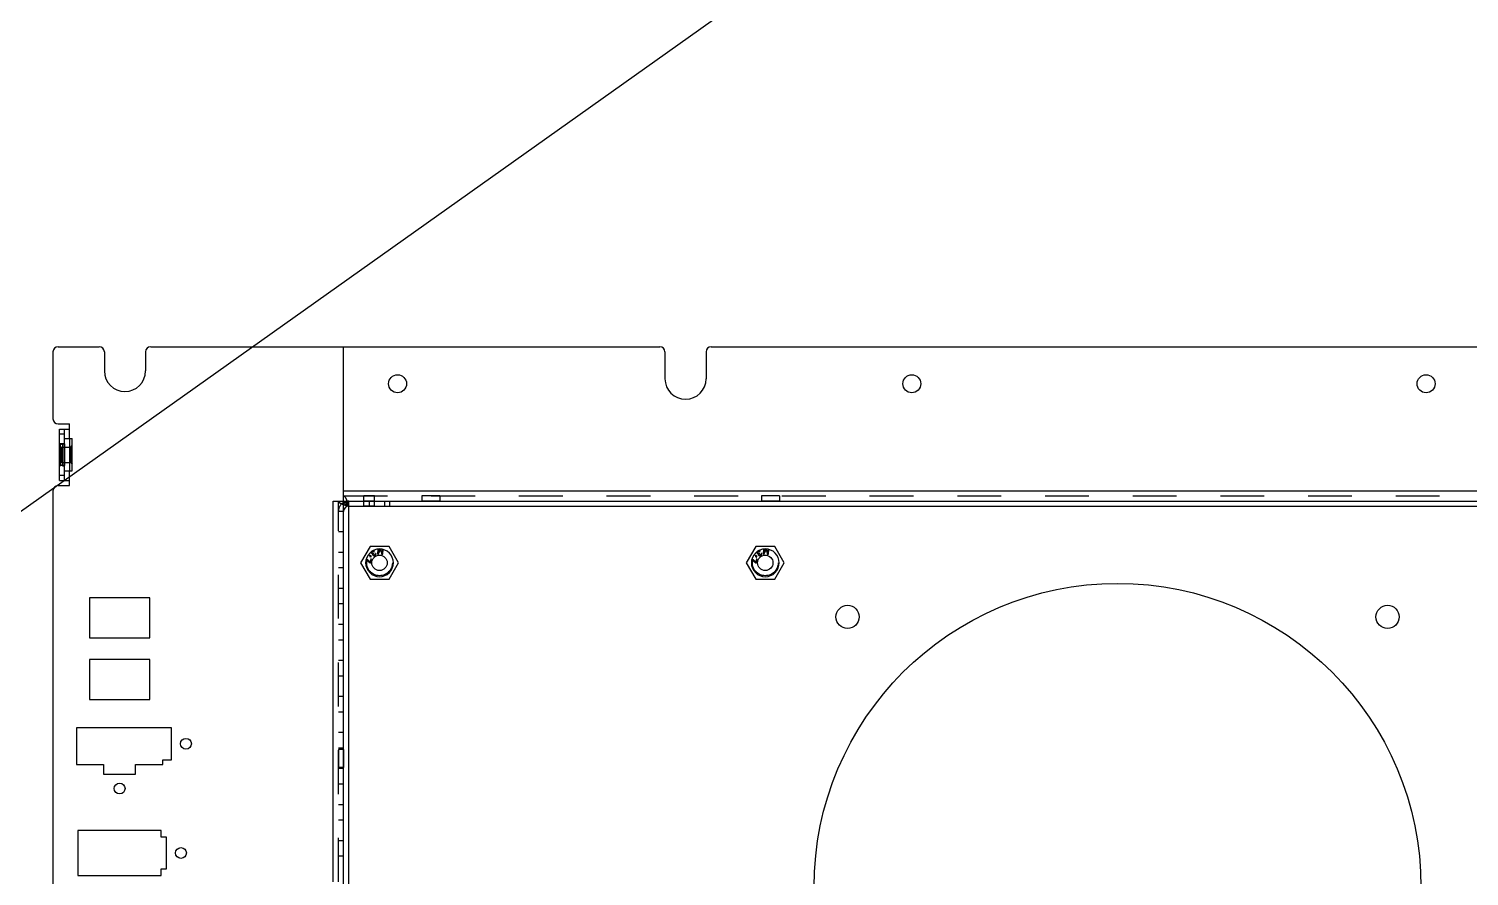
# Model space of a CAD drawing. Header units: millimetres. Extents: x 0 to 8948, y -1340 to 1100.
# Drawn here: x 2680.2 to 2960.3, y 607.1 to 771.7 of the extents above; entities that cross this region are included whole.
import ezdxf

# ---------------------------------------------------------------- set-up
doc = ezdxf.new("R2010")
doc.units = ezdxf.units.MM
doc.header["$LTSCALE"] = 85.25
doc.linetypes.add('HIDDEN', pattern=[0.2, 0.1, -0.1])
doc.layers.get('0').update_dxf_attribs({"linetype": 'CONTINUOUS'})
doc.layers.add('02___PRT_ALL_AXES', color=7, linetype='CONTINUOUS')
doc.layers.add('DEFAULT_2', color=8, linetype='HIDDEN')

msp = doc.modelspace()

# ---------------------------------------------------------------- linework, layer by layer
msp.add_line((1723.341, 0), (3273.341, 1100))
at = {"color": 7, "linetype": 'Continuous'}
for p, q in [((2684.913, 708.948), (2684.913, 695.948)), ((2685.913, 709.948), (2693.913, 709.948)), ((2694.913, 708.948), (2694.913, 705.236)), ((2702.913, 708.948), (2702.913, 705.236)), ((2703.913, 709.948), (2802.913, 709.948)), ((2741.413, 455.448), (2741.413, 709.948)), ((2803.913, 708.948), (2803.913, 703.736)), ((2811.913, 708.948), (2811.913, 703.736)), ((2812.913, 709.948), (2966.913, 709.948)), ((2685.913, 694.948), (2688.163, 694.948)), ((2688.163, 692.098), (2688.163, 694.948)), ((2686.163, 693.948), (2688.163, 693.948)), ((2687.163, 692.948), (2686.163, 692.948)), ((2687.163, 683.948), (2687.163, 693.948)), ((2687.163, 692.098), (2688.663, 692.098)), ((2688.663, 685.798), (2688.663, 692.098)), ((2687.163, 684.948), (2686.163, 684.948)), ((2686.163, 683.948), (2688.163, 683.948)), ((2687.163, 685.798), (2688.663, 685.798)), ((2688.163, 682.948), (2688.163, 685.798)), ((2684.913, 681.948), (2684.913, 591.448)), ((2685.913, 682.948), (2688.163, 682.948)), ((2741.413, 681.948), (3057.413, 681.948)), ((2739.413, 605.948), (2739.413, 679.948)), ((2739.413, 679.948), (3057.413, 679.948)), ((2742.413, 470.948), (2742.413, 679.948)), ((2742.413, 678.948), (3056.413, 678.948)), ((2749.413, 678.948), (2749.413, 679.948)), ((2750.413, 678.948), (2750.413, 679.948)), ((2746.613, 669.416), (2746.584, 669.412)), ((2746.584, 669.412), (2746.611, 669.265)), ((2746.646, 669.241), (2746.613, 669.416)), ((2746.809, 670.01), (2746.806, 669.933)), ((2746.806, 669.933), (2746.821, 669.868)), ((2746.84, 670.078), (2746.809, 670.01)), ((2746.821, 669.868), (2746.865, 669.795)), ((2746.89, 670.158), (2746.84, 670.078)), ((2746.865, 669.795), (2746.927, 669.733)), ((2746.946, 670.215), (2746.89, 670.158)), ((2746.906, 669.969), (2746.92, 670.027)), ((2746.91, 669.922), (2746.906, 669.969)), ((2746.954, 669.849), (2746.91, 669.922)), ((2746.92, 670.027), (2746.945, 670.067)), ((2746.927, 669.733), (2746.995, 669.7)), ((2746.945, 670.067), (2747.023, 670.138)), ((2747.034, 669.797), (2746.954, 669.849)), ((2746.995, 669.7), (2747.106, 669.717)), ((2747.023, 670.138), (2747.13, 670.203)), ((2747.109, 669.793), (2747.034, 669.797)), ((2747.068, 669.619), (2747.065, 669.543)), ((2747.065, 669.543), (2747.091, 669.459)), ((2747.106, 669.717), (2747.068, 669.619)), ((2747.091, 669.459), (2747.113, 669.423)), ((2747.176, 670.329), (2747.099, 670.306)), ((2747.227, 669.839), (2747.109, 669.793)), ((2747.113, 669.423), (2747.175, 669.361)), ((2747.13, 670.203), (2747.23, 670.238)), ((2747.172, 669.607), (2747.186, 669.665)), ((2747.18, 669.513), (2747.172, 669.607)), ((2747.269, 670.336), (2747.176, 670.329)), ((2747.202, 669.477), (2747.18, 669.513)), ((2747.186, 669.665), (2747.271, 669.766)), ((2747.271, 669.443), (2747.202, 669.477)), ((2747.299, 669.882), (2747.227, 669.839)), ((2747.23, 670.238), (2747.277, 670.242)), ((2747.344, 670.332), (2747.269, 670.336)), ((2747.271, 669.766), (2747.343, 669.809)), ((2747.346, 669.439), (2747.271, 669.443)), ((2747.277, 670.242), (2747.335, 670.227)), ((2747.343, 669.809), (2747.299, 669.882)), ((2747.335, 670.227), (2747.375, 670.201)), ((2747.413, 670.298), (2747.344, 670.332)), ((2747.447, 669.475), (2747.346, 669.439)), ((2747.375, 670.201), (2747.464, 670.255)), ((2747.383, 669.337), (2747.519, 669.394)), ((2747.464, 670.255), (2747.413, 670.298)), ((2747.518, 669.517), (2747.447, 669.475)), ((2747.596, 669.589), (2747.518, 669.517)), ((2747.519, 669.394), (2747.555, 669.416)), ((2747.555, 669.416), (2747.669, 669.509)), ((2747.628, 669.658), (2747.596, 669.589)), ((2747.631, 669.734), (2747.628, 669.658)), ((2747.72, 669.788), (2747.631, 669.734)), ((2747.669, 669.509), (2747.718, 669.588)), ((2747.718, 669.588), (2747.746, 669.704)), ((2747.746, 669.704), (2747.72, 669.788)), ((2748.104, 670.63), (2748.036, 669.679)), ((2748.036, 669.679), (2748.223, 669.666)), ((2748.522, 670.646), (2748.176, 669.883)), ((2748.23, 670.642), (2748.176, 669.883)), ((2748.223, 669.666), (2748.598, 670.535)), ((2748.598, 670.535), (2748.846, 669.621)), ((2748.924, 669.829), (2748.689, 670.634)), ((2748.846, 669.621), (2749.033, 669.608)), ((2748.978, 670.588), (2748.924, 669.829)), ((2749.033, 669.608), (2749.101, 670.559)), ((2821.613, 669.416), (2821.584, 669.412)), ((2821.584, 669.412), (2821.611, 669.265)), ((2821.646, 669.241), (2821.613, 669.416)), ((2821.809, 670.01), (2821.806, 669.933)), ((2821.806, 669.933), (2821.821, 669.868)), ((2821.84, 670.078), (2821.809, 670.01)), ((2821.821, 669.868), (2821.865, 669.795)), ((2821.89, 670.158), (2821.84, 670.078)), ((2821.865, 669.795), (2821.927, 669.733)), ((2821.946, 670.215), (2821.89, 670.158)), ((2821.906, 669.969), (2821.92, 670.027)), ((2821.91, 669.922), (2821.906, 669.969)), ((2821.954, 669.849), (2821.91, 669.922)), ((2821.92, 670.027), (2821.945, 670.067)), ((2821.927, 669.733), (2821.995, 669.7)), ((2821.945, 670.067), (2822.023, 670.138)), ((2822.034, 669.797), (2821.954, 669.849)), ((2821.995, 669.7), (2822.106, 669.717)), ((2822.023, 670.138), (2822.13, 670.203)), ((2822.109, 669.793), (2822.034, 669.797)), ((2822.068, 669.619), (2822.065, 669.543)), ((2822.065, 669.543), (2822.091, 669.459)), ((2822.106, 669.717), (2822.068, 669.619)), ((2822.091, 669.459), (2822.113, 669.423)), ((2822.176, 670.329), (2822.099, 670.306)), ((2822.227, 669.839), (2822.109, 669.793)), ((2822.113, 669.423), (2822.175, 669.361)), ((2822.13, 670.203), (2822.23, 670.238)), ((2822.172, 669.607), (2822.186, 669.665)), ((2822.18, 669.513), (2822.172, 669.607)), ((2822.269, 670.336), (2822.176, 670.329)), ((2822.202, 669.477), (2822.18, 669.513)), ((2822.186, 669.665), (2822.271, 669.766)), ((2822.271, 669.443), (2822.202, 669.477)), ((2822.299, 669.882), (2822.227, 669.839)), ((2822.23, 670.238), (2822.277, 670.242)), ((2822.344, 670.332), (2822.269, 670.336)), ((2822.271, 669.766), (2822.343, 669.809)), ((2822.346, 669.439), (2822.271, 669.443)), ((2822.277, 670.242), (2822.335, 670.227)), ((2822.343, 669.809), (2822.299, 669.882)), ((2822.335, 670.227), (2822.375, 670.201)), ((2822.413, 670.298), (2822.344, 670.332)), ((2822.447, 669.475), (2822.346, 669.439)), ((2822.375, 670.201), (2822.464, 670.255)), ((2822.383, 669.337), (2822.519, 669.394)), ((2822.464, 670.255), (2822.413, 670.298)), ((2822.518, 669.517), (2822.447, 669.475)), ((2822.596, 669.589), (2822.518, 669.517)), ((2822.519, 669.394), (2822.555, 669.416)), ((2822.555, 669.416), (2822.669, 669.509)), ((2822.628, 669.658), (2822.596, 669.589)), ((2822.631, 669.734), (2822.628, 669.658)), ((2822.72, 669.788), (2822.631, 669.734)), ((2822.669, 669.509), (2822.718, 669.588)), ((2822.718, 669.588), (2822.746, 669.704)), ((2822.746, 669.704), (2822.72, 669.788)), ((2823.104, 670.63), (2823.036, 669.679)), ((2823.036, 669.679), (2823.223, 669.666)), ((2823.522, 670.646), (2823.176, 669.883)), ((2823.23, 670.642), (2823.176, 669.883)), ((2823.223, 669.666), (2823.598, 670.535)), ((2823.598, 670.535), (2823.846, 669.621)), ((2823.924, 669.829), (2823.689, 670.634)), ((2823.846, 669.621), (2824.033, 669.608)), ((2823.978, 670.588), (2823.924, 669.829)), ((2824.033, 669.608), (2824.101, 670.559)), ((2745.788, 668.579), (2746.569, 667.977)), ((2746.596, 668.099), (2745.819, 668.698)), ((2746.587, 669.231), (2746.44, 669.207)), ((2746.44, 669.207), (2746.446, 669.178)), ((2746.446, 669.178), (2746.622, 669.207)), ((2746.489, 669.351), (2746.465, 669.317)), ((2746.465, 669.317), (2746.587, 669.231)), ((2746.611, 669.265), (2746.489, 669.351)), ((2746.569, 667.977), (2746.672, 667.954)), ((2746.733, 668.709), (2746.596, 668.099)), ((2746.622, 669.207), (2746.655, 669.031)), ((2746.822, 669.27), (2746.646, 669.241)), ((2746.655, 669.031), (2746.684, 669.036)), ((2746.684, 669.036), (2746.657, 669.182)), ((2746.657, 669.182), (2746.779, 669.097)), ((2746.672, 667.954), (2746.836, 668.686)), ((2746.681, 669.216), (2746.827, 669.241)), ((2746.803, 669.131), (2746.681, 669.216)), ((2746.836, 668.686), (2746.733, 668.709)), ((2746.779, 669.097), (2746.803, 669.131)), ((2746.827, 669.241), (2746.822, 669.27)), ((2747.175, 669.361), (2747.29, 669.331)), ((2747.29, 669.331), (2747.383, 669.337)), ((2820.788, 668.579), (2821.569, 667.977)), ((2821.596, 668.099), (2820.819, 668.698)), ((2821.587, 669.231), (2821.44, 669.207)), ((2821.44, 669.207), (2821.446, 669.178)), ((2821.446, 669.178), (2821.622, 669.207)), ((2821.489, 669.351), (2821.465, 669.317)), ((2821.465, 669.317), (2821.587, 669.231)), ((2821.611, 669.265), (2821.489, 669.351)), ((2821.569, 667.977), (2821.672, 667.954)), ((2821.733, 668.709), (2821.596, 668.099)), ((2821.622, 669.207), (2821.655, 669.031)), ((2821.822, 669.27), (2821.646, 669.241)), ((2821.655, 669.031), (2821.684, 669.036)), ((2821.684, 669.036), (2821.657, 669.182)), ((2821.657, 669.182), (2821.779, 669.097)), ((2821.672, 667.954), (2821.836, 668.686)), ((2821.681, 669.216), (2821.827, 669.241)), ((2821.803, 669.131), (2821.681, 669.216)), ((2821.836, 668.686), (2821.733, 668.709)), ((2821.779, 669.097), (2821.803, 669.131)), ((2821.827, 669.241), (2821.822, 669.27)), ((2822.175, 669.361), (2822.29, 669.331)), ((2822.29, 669.331), (2822.383, 669.337)), ((2692.023, 661.168), (2692.023, 653.368)), ((2703.723, 661.168), (2692.023, 661.168)), ((2703.723, 653.368), (2703.723, 661.168)), ((2692.023, 653.368), (2703.723, 653.368)), ((2692.023, 649.168), (2692.023, 641.368)), ((2703.723, 649.168), (2692.023, 649.168)), ((2703.723, 641.368), (2703.723, 649.168)), ((2692.023, 641.368), (2703.723, 641.368)), ((2689.473, 635.888), (2689.473, 628.788)), ((2707.973, 635.888), (2689.473, 635.888)), ((2707.973, 629.688), (2707.973, 635.888)), ((2689.473, 628.788), (2694.773, 628.788)), ((2694.773, 628.788), (2694.773, 626.888)), ((2700.973, 626.888), (2700.973, 628.788)), ((2700.973, 628.788), (2706.273, 628.788)), ((2706.273, 628.788), (2706.273, 629.688)), ((2706.273, 629.688), (2707.973, 629.688)), ((2694.773, 626.888), (2700.973, 626.888)), ((2689.753, 615.958), (2689.753, 607.158)), ((2705.953, 615.958), (2689.753, 615.958)), ((2705.953, 614.658), (2705.953, 615.958)), ((2707.003, 614.658), (2705.953, 614.658)), ((2707.003, 608.458), (2707.003, 614.658)), ((2705.953, 607.158), (2705.953, 608.458)), ((2705.953, 608.458), (2707.003, 608.458)), ((2689.753, 607.158), (2705.953, 607.158))]:
    msp.add_line(p, q, dxfattribs=at)
at = {"color": 3, "linetype": 'Continuous'}
msp.add_line((2686.163, 683.948), (2686.163, 693.948), dxfattribs=at)
at = {"color": 7, "linetype": 'Continuous'}
for centre, radius, start, end in [((2685.913, 708.948), 1, 90, 180), ((2693.913, 708.948), 1, 0, 90), ((2703.913, 708.948), 1, 90, 180), ((2802.913, 708.948), 1, 0, 90), ((2812.913, 708.948), 1, 90, 180), ((2698.913, 705.236), 4, 180, 0), ((2807.913, 703.736), 4, 180, 0), ((2685.913, 695.948), 1, 180, 270), ((2685.913, 681.948), 1, 90, 180), ((2742.413, 677.948), 1, 90, 180), ((2748.413, 667.948), 2.7, 0, 180), ((2823.413, 667.948), 2.7, 0, 180)]:
    msp.add_arc(centre, radius, start, end, dxfattribs=at)
at = {"color": 3, "linetype": 'Continuous'}
msp.add_arc((2742.413, 677.948), 2, 90, 120.13533, dxfattribs=at)
at = {"color": 7, "linetype": 'Continuous'}
for points, knots in [([(2741.413, 679.948), (2741.413, 679.928), (2741.419, 679.845), (2741.451, 679.765), (2741.482, 679.71)], [0, 0, 0, 0, 0.2390557, 1, 1, 1, 1]), ([(2741.413, 679.948), (2741.44, 679.948), (2741.555, 679.936), (2741.661, 679.878), (2741.732, 679.825)], [0, 0, 0, 0, 0.2318764, 1, 1, 1, 1])]:
    msp.add_open_spline(points, degree=3, knots=knots, dxfattribs=at)
at = {"layer": '02___PRT_ALL_AXES', "color": 8, "linetype": 'HIDDEN'}
for p, q in [((2686.163, 691.048), (2686.163, 686.848)), ((2687.163, 691.048), (2686.163, 691.048)), ((2687.163, 691.048), (2687.163, 686.848)), ((2687.163, 686.848), (2686.163, 686.848)), ((2745.363, 678.948), (2745.363, 680.948)), ((2747.463, 680.948), (2745.363, 680.948)), ((2747.463, 678.948), (2747.463, 680.948)), ((2756.663, 680.948), (2756.663, 679.948)), ((2760.163, 680.948), (2756.663, 680.948)), ((2760.163, 680.948), (2760.163, 679.948)), ((2822.663, 680.948), (2822.663, 679.948)), ((2826.163, 680.948), (2822.663, 680.948)), ((2826.163, 680.948), (2826.163, 679.948)), ((2747.463, 679.948), (2745.363, 679.948)), ((2747.463, 678.948), (2745.363, 678.948)), ((2746.413, 679.948), (2746.413, 678.948)), ((2760.163, 679.948), (2756.663, 679.948)), ((2826.163, 679.948), (2822.663, 679.948)), ((2740.413, 631.698), (2740.413, 628.198)), ((2741.413, 631.698), (2740.413, 631.698)), ((2741.413, 631.698), (2741.413, 628.198)), ((2741.413, 628.198), (2740.413, 628.198))]:
    msp.add_line(p, q, dxfattribs=at)
at = {"layer": '02___PRT_ALL_AXES', "color": 7, "linetype": 'Continuous'}
for centre, radius in [((2751.913, 702.748), 1.75), ((2851.913, 702.748), 1.75), ((2951.913, 702.748), 1.75), ((2748.413, 667.948), 1.5), ((2823.413, 667.948), 1.5), ((2891.913, 604.948), 59), ((2839.413, 657.448), 2.25), ((2944.413, 657.448), 2.25), ((2710.773, 632.788), 1.05), ((2697.873, 624.088), 1.05), ((2709.803, 611.558), 1.05)]:
    msp.add_circle(centre, radius, dxfattribs=at)
for centre in [(2748.413, 667.948), (2823.413, 667.948)]:
    msp.add_arc(centre, 2.7, 180, 0, dxfattribs=at)
at = {"layer": 'DEFAULT_2', "color": 8, "linetype": 'HIDDEN'}
for p, q in [((2688.163, 692.098), (2688.163, 685.798)), ((2686.193, 691.073), (2686.193, 686.823)), ((2686.193, 691.073), (2686.293, 691.073)), ((2686.493, 690.448), (2686.193, 690.748)), ((2686.293, 691.073), (2686.293, 686.823)), ((2686.783, 690.848), (2686.293, 691.073)), ((2686.493, 690.448), (2686.493, 687.448)), ((2686.493, 690.448), (2688.363, 690.448)), ((2686.783, 691.073), (2686.783, 686.823)), ((2686.783, 691.073), (2687.163, 691.073)), ((2688.363, 690.448), (2688.663, 690.748)), ((2688.363, 690.448), (2688.363, 687.448)), ((2688.643, 689.532), (2688.643, 691.423)), ((2688.643, 691.423), (2688.663, 691.423)), ((2688.643, 691.41), (2688.663, 691.41)), ((2688.663, 691.387), (2688.643, 691.387)), ((2688.643, 691.38), (2688.663, 691.38)), ((2688.663, 691.342), (2688.643, 691.342)), ((2688.643, 691.341), (2688.663, 691.341)), ((2688.663, 691.34), (2688.643, 691.34)), ((2688.643, 691.339), (2688.663, 691.339)), ((2688.643, 691.328), (2688.663, 691.328)), ((2688.663, 691.318), (2688.643, 691.318)), ((2688.643, 691.095), (2688.663, 691.095)), ((2688.643, 691.062), (2688.663, 691.062)), ((2688.643, 690.981), (2688.663, 690.981)), ((2688.643, 690.948), (2688.663, 690.948)), ((2688.643, 690.939), (2688.663, 690.939)), ((2688.643, 690.927), (2688.663, 690.927)), ((2688.663, 690.907), (2688.643, 690.907)), ((2688.643, 690.906), (2688.663, 690.906)), ((2688.643, 690.904), (2688.663, 690.904)), ((2688.643, 690.877), (2688.663, 690.877)), ((2688.643, 690.876), (2688.663, 690.876)), ((2688.643, 690.87), (2688.663, 690.87)), ((2688.643, 690.86), (2688.663, 690.86)), ((2688.663, 690.848), (2688.643, 690.848)), ((2688.643, 690.847), (2688.663, 690.847)), ((2688.643, 690.802), (2688.663, 690.802)), ((2688.643, 690.79), (2688.663, 690.79)), ((2688.643, 690.76), (2688.663, 690.76)), ((2688.643, 690.757), (2688.663, 690.757)), ((2688.663, 690.754), (2688.643, 690.754)), ((2688.643, 690.747), (2688.663, 690.747)), ((2688.643, 690.68), (2688.663, 690.68)), ((2688.663, 690.662), (2688.643, 690.662)), ((2688.643, 690.66), (2688.663, 690.66)), ((2688.643, 690.658), (2688.663, 690.658)), ((2688.663, 690.657), (2688.643, 690.657)), ((2688.663, 690.643), (2688.643, 690.643)), ((2688.643, 690.64), (2688.663, 690.64)), ((2688.643, 690.637), (2688.663, 690.637)), ((2688.643, 690.624), (2688.663, 690.624)), ((2688.643, 690.623), (2688.663, 690.623)), ((2688.643, 690.615), (2688.663, 690.615)), ((2688.643, 690.614), (2688.663, 690.614)), ((2688.643, 690.553), (2688.663, 690.553)), ((2688.643, 690.553), (2688.663, 690.553)), ((2688.663, 690.541), (2688.643, 690.541)), ((2688.643, 690.516), (2688.663, 690.516)), ((2688.643, 690.51), (2688.663, 690.51)), ((2688.643, 690.494), (2688.663, 690.494)), ((2688.643, 690.492), (2688.663, 690.492)), ((2688.663, 690.479), (2688.643, 690.479)), ((2688.643, 690.474), (2688.663, 690.474)), ((2688.643, 690.465), (2688.663, 690.465)), ((2688.643, 690.464), (2688.663, 690.464)), ((2688.643, 690.461), (2688.663, 690.461)), ((2688.643, 690.449), (2688.663, 690.449)), ((2688.663, 690.435), (2688.643, 690.435)), ((2688.643, 690.434), (2688.663, 690.434)), ((2688.643, 690.434), (2688.663, 690.434)), ((2688.663, 690.4), (2688.643, 690.4)), ((2688.643, 690.392), (2688.663, 690.392)), ((2688.643, 690.333), (2688.663, 690.333)), ((2688.663, 690.326), (2688.643, 690.326)), ((2688.643, 690.302), (2688.663, 690.302)), ((2688.643, 690.291), (2688.663, 690.291)), ((2688.663, 690.279), (2688.643, 690.279)), ((2688.643, 690.268), (2688.663, 690.268)), ((2688.643, 690.268), (2688.663, 690.268)), ((2688.643, 690.257), (2688.663, 690.257)), ((2688.643, 690.255), (2688.663, 690.255)), ((2688.643, 690.216), (2688.663, 690.216)), ((2688.643, 690.187), (2688.663, 690.187)), ((2688.643, 690.18), (2688.663, 690.18)), ((2688.643, 690.179), (2688.663, 690.179)), ((2688.663, 690.104), (2688.643, 690.104)), ((2688.643, 690.086), (2688.663, 690.086)), ((2688.643, 690.057), (2688.663, 690.057)), ((2688.643, 690.044), (2688.663, 690.044)), ((2688.663, 690.034), (2688.643, 690.034)), ((2688.643, 690.016), (2688.663, 690.016)), ((2688.663, 689.986), (2688.643, 689.986)), ((2688.643, 689.978), (2688.663, 689.978)), ((2688.663, 689.849), (2688.643, 689.849)), ((2688.643, 689.815), (2688.663, 689.815)), ((2688.643, 689.786), (2688.663, 689.786)), ((2688.643, 689.779), (2688.663, 689.779)), ((2688.643, 689.75), (2688.663, 689.75)), ((2688.643, 689.738), (2688.663, 689.738)), ((2688.643, 689.71), (2688.663, 689.71)), ((2688.643, 689.703), (2688.663, 689.703)), ((2688.643, 689.544), (2688.663, 689.544)), ((2688.643, 689.532), (2688.663, 689.532)), ((2688.643, 689.011), (2688.643, 689.392)), ((2688.663, 689.392), (2688.643, 689.392)), ((2688.643, 689.391), (2688.663, 689.391)), ((2688.643, 689.351), (2688.663, 689.351)), ((2688.663, 689.341), (2688.643, 689.341)), ((2688.643, 689.341), (2688.663, 689.341)), ((2688.643, 689.34), (2688.663, 689.34)), ((2688.643, 689.318), (2688.663, 689.318)), ((2688.663, 689.311), (2688.643, 689.311)), ((2688.643, 689.311), (2688.663, 689.311)), ((2688.643, 689.306), (2688.663, 689.306)), ((2688.643, 689.303), (2688.663, 689.303)), ((2688.643, 689.225), (2688.663, 689.225)), ((2688.643, 689.209), (2688.663, 689.209)), ((2688.643, 689.209), (2688.663, 689.209)), ((2688.643, 689.2), (2688.663, 689.2)), ((2688.643, 689.175), (2688.663, 689.175)), ((2688.643, 689.164), (2688.663, 689.164)), ((2688.643, 689.118), (2688.663, 689.118)), ((2688.643, 689.091), (2688.663, 689.091)), ((2688.643, 689.085), (2688.663, 689.085)), ((2688.643, 689.059), (2688.663, 689.059)), ((2688.643, 689.058), (2688.663, 689.058)), ((2688.643, 689.052), (2688.663, 689.052)), ((2688.643, 689.051), (2688.663, 689.051)), ((2688.663, 689.044), (2688.643, 689.044)), ((2688.643, 689.04), (2688.663, 689.04)), ((2688.643, 689.012), (2688.663, 689.012)), ((2688.643, 689.011), (2688.663, 689.011)), ((2686.493, 687.448), (2686.193, 687.148)), ((2686.193, 686.823), (2686.293, 686.823)), ((2686.783, 687.048), (2686.293, 686.823)), ((2686.493, 687.448), (2688.363, 687.448)), ((2686.783, 686.823), (2687.163, 686.823)), ((2688.363, 687.448), (2688.663, 687.148)), ((2741.413, 680.948), (3057.413, 680.948)), ((2740.413, 605.948), (2740.413, 679.948)), ((2741.413, 677.948), (2740.413, 677.948)), ((2741.413, 673.948), (2740.413, 673.948)), ((2741.413, 669.948), (2740.413, 669.948)), ((2746.566, 671.148), (2744.718, 667.948)), ((2750.261, 671.148), (2746.566, 671.148)), ((2752.108, 667.948), (2750.261, 671.148)), ((2821.566, 671.148), (2819.718, 667.948)), ((2825.261, 671.148), (2821.566, 671.148)), ((2827.108, 667.948), (2825.261, 671.148)), ((2741.413, 666.948), (2740.413, 666.948)), ((2744.718, 667.948), (2746.566, 664.748)), ((2750.261, 664.748), (2752.108, 667.948)), ((2819.718, 667.948), (2821.566, 664.748)), ((2825.261, 664.748), (2827.108, 667.948)), ((2746.566, 664.748), (2750.261, 664.748)), ((2821.566, 664.748), (2825.261, 664.748)), ((2741.413, 662.948), (2740.413, 662.948)), ((2741.413, 659.948), (2740.413, 659.948)), ((2741.413, 655.948), (2740.413, 655.948)), ((2741.413, 652.948), (2740.413, 652.948)), ((2741.413, 648.948), (2740.413, 648.948)), ((2741.413, 645.948), (2740.413, 645.948)), ((2741.413, 641.948), (2740.413, 641.948)), ((2741.413, 638.948), (2740.413, 638.948)), ((2741.413, 634.948), (2740.413, 634.948)), ((2741.413, 631.948), (2740.413, 631.948)), ((2741.413, 627.948), (2740.413, 627.948)), ((2741.413, 624.948), (2740.413, 624.948)), ((2741.413, 620.948), (2740.413, 620.948)), ((2741.413, 617.948), (2740.413, 617.948)), ((2741.413, 613.948), (2740.413, 613.948)), ((2741.413, 610.948), (2740.413, 610.948))]:
    msp.add_line(p, q, dxfattribs=at)
for centre in [(2748.413, 667.948), (2823.413, 667.948)]:
    msp.add_circle(centre, 2.5, dxfattribs=at)
msp.add_arc((2742.413, 677.948), 2, 120.13533, 180, dxfattribs=at)
for points, knots in [([(2741.413, 680.948), (2741.511, 680.948), (2741.663, 680.817), (2741.8, 680.598), (2741.978, 680.237), (2742.179, 679.68), (2742.332, 679.204), (2742.413, 678.948)], [0, 0, 0, 0, 0.1275582, 0.2247905, 0.3461005, 0.6491201, 1, 1, 1, 1]), ([(2740.413, 679.948), (2740.413, 679.85), (2740.544, 679.698), (2740.763, 679.561), (2741.124, 679.383), (2741.681, 679.182), (2742.157, 679.029), (2742.413, 678.948)], [0, 0, 0, 0, 0.1275582, 0.2247905, 0.3461005, 0.6491201, 1, 1, 1, 1]), ([(2741.482, 679.71), (2741.57, 679.557), (2741.884, 679.283), (2742.222, 679.07), (2742.413, 678.948)], [0, 0, 0, 0, 0.4377516, 1, 1, 1, 1]), ([(2741.732, 679.825), (2741.865, 679.724), (2742.106, 679.433), (2742.303, 679.12), (2742.413, 678.948)], [0, 0, 0, 0, 0.449748, 1, 1, 1, 1])]:
    msp.add_open_spline(points, degree=3, knots=knots, dxfattribs=at)

doc.saveas('drawing.dxf')
